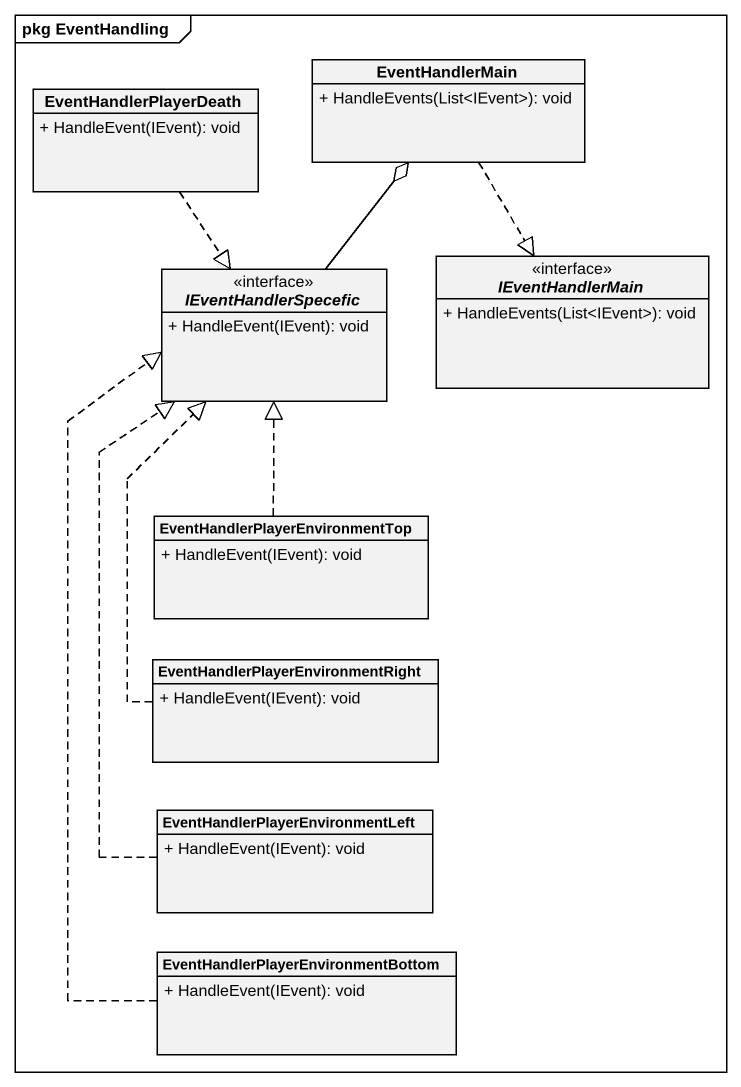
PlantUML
@startuml
mainframe pkg EventHandling
hide circle
hide empty members
skinparam classAttributeIconSize 0
class EventHandlerPlayerDeath {
  + HandleEvent(IEvent): void
}
class EventHandlerMain {
  + HandleEvents(List<IEvent>): void
}
interface IEventHandlerSpecefic <<interface>> {
  + HandleEvent(IEvent): void
}
interface IEventHandlerMain <<interface>> {
  + HandleEvents(List<IEvent>): void
}
class "EventHandlerPlayerEnvironmentTop" as EventHandlerPlayerEnvironmen {
  + HandleEvent(IEvent): void
}
class "EventHandlerPlayerEnvironmentRight" as EventHandlerPlayerEnvironmen_2 {
  + HandleEvent(IEvent): void
}
class "EventHandlerPlayerEnvironmentLeft" as EventHandlerPlayerEnvironmen_3 {
  + HandleEvent(IEvent): void
}
class "EventHandlerPlayerEnvironmentBottom" as EventHandlerPlayerEnvironmen_4 {
  + HandleEvent(IEvent): void
}
EventHandlerPlayerDeath ..|> IEventHandlerSpecefic
EventHandlerMain ..|> IEventHandlerMain
IEventHandlerSpecefic -up-o EventHandlerMain
EventHandlerPlayerEnvironmen .up.|> IEventHandlerSpecefic
EventHandlerPlayerEnvironmen_2 .up.|> IEventHandlerSpecefic
EventHandlerPlayerEnvironmen_3 .up.|> IEventHandlerSpecefic
EventHandlerPlayerEnvironmen_4 .up.|> IEventHandlerSpecefic
@enduml
